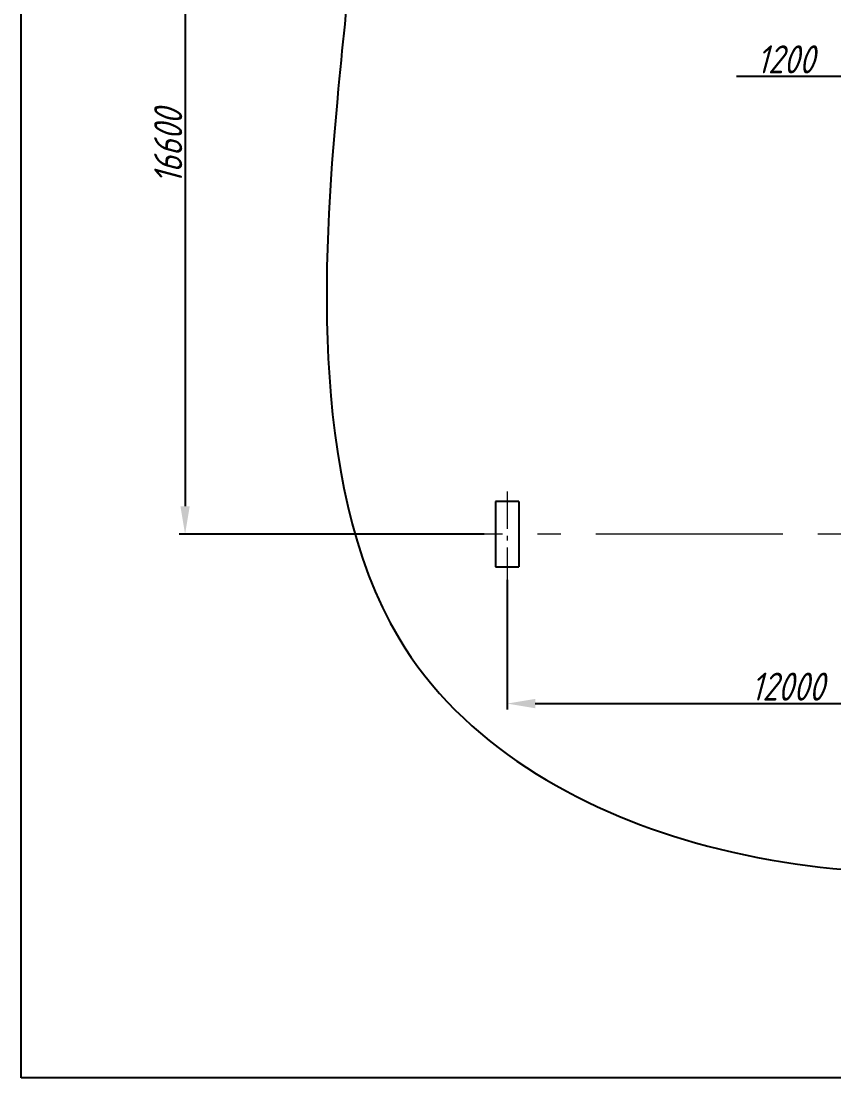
# Model space of a CAD drawing. Header units: millimetres. Extents: x -80926 to 207199, y -554506 to -32322.
# Drawn here: x -48708 to -31315, y -145105 to -122489 of the extents above; entities that cross this region are included whole.
import ezdxf

# ---------------------------------------------------------------- set-up
doc = ezdxf.new("R2010")
doc.units = ezdxf.units.MM
doc.linetypes.add('GOST2.303 6', pattern=[12, 8, -1.5, 1, -1.5])
doc.layers.add('CENTER', color=10, linetype='GOST2.303 6', lineweight=15)
doc.styles.add('GOST 2.304', font='CS_Gost2304.shx', dxfattribs={"oblique": 15})
doc.dimstyles.new('GOST', dxfattribs={"dimscale": 0, "dimtxt": 3, "dimasz": 3, "dimexe": 1.25, "dimexo": 0, "dimtad": 1, "dimtoh": 1, "dimdec": 3, "dimtxsty": 'GOST 2.304', "dimcen": 5, "dimadec": 3, "dimazin": 2, "dimtfac": 0.75, "dimtdec": 4, "dimtmove": 1, "dimatfit": 3, "dimfxl": 0, "dimtolj": 1, "dimarcsym": 0})

# ---------------------------------------------------------------- blocks, each defined once
blk = doc.blocks.new('*D19')
at = {"color": 0, "lineweight": -2}
for p, q in [((-38801, -116871), (-45324, -116871)), ((-45199, -117471), (-45199, -132871)), ((-38801, -133471), (-45324, -133471))]:
    blk.add_line(p, q, dxfattribs=at)
at = {"color": 0}
for points in [[(-45299, -117471), (-45099, -117471), (-45199, -116871)], [(-45299, -132871), (-45099, -132871), (-45199, -133471)]]:
    blk.add_solid(points, dxfattribs=at)
at = {"layer": 'Defpoints', "color": 0}
for p in [(-38801, -116871), (-45199, -133471), (-38801, -133471)]:
    blk.add_point(p, dxfattribs=at)
at = {"color": 0, "insert": (-45561, -125171), "char_height": 600, "attachment_point": 5, "rotation": 90, "style": 'GOST 2.304'}
blk.add_mtext('\\A1;16600', dxfattribs=at)
blk = doc.blocks.new('*D28')
at = {"color": 0, "lineweight": -2}
for p, q in [((-38305, -134446), (-38305, -137220)), ((-26305, -134446), (-26305, -137220)), ((-37705, -137095), (-26905, -137095))]:
    blk.add_line(p, q, dxfattribs=at)
at = {"color": 0}
for points in [[(-37705, -136995), (-37705, -137195), (-38305, -137095)], [(-26905, -136995), (-26905, -137195), (-26305, -137095)]]:
    blk.add_solid(points, dxfattribs=at)
at = {"layer": 'Defpoints', "color": 0}
for p in [(-38305, -134446), (-26305, -134446), (-26305, -137095)]:
    blk.add_point(p, dxfattribs=at)
at = {"color": 0, "insert": (-32305, -136732), "char_height": 600, "attachment_point": 5, "style": 'GOST 2.304'}
blk.add_mtext('\\A1;12000', dxfattribs=at)
blk = doc.blocks.new('*D53')
at = {"color": 0, "lineweight": -2}
for p, q in [((-33397, -123670), (-27365, -123670)), ((-27965, -123670), (-28565, -123670)), ((-27365, -127803), (-27365, -123545)), ((-26165, -123670), (-27365, -123670)), ((-26165, -123670), (-27365, -123670)), ((-26165, -128651), (-26165, -123545)), ((-25565, -123670), (-24965, -123670))]:
    blk.add_line(p, q, dxfattribs=at)
at = {"color": 0}
for points in [[(-27965, -123570), (-27965, -123770), (-27365, -123670)], [(-25565, -123570), (-25565, -123770), (-26165, -123670)]]:
    blk.add_solid(points, dxfattribs=at)
at = {"layer": 'Defpoints', "color": 0}
for p in [(-27365, -123670), (-27365, -127803), (-26165, -128651)]:
    blk.add_point(p, dxfattribs=at)
at = {"color": 0, "insert": (-32349, -123307), "char_height": 600, "attachment_point": 5, "style": 'GOST 2.304'}
blk.add_mtext('\\A1;1200', dxfattribs=at)

msp = doc.modelspace()

# ---------------------------------------------------------------- linework, layer by layer
for p, q in [((-48707.861, -145105.4612), (-48707.861, -106495.4612)), ((-38054.6742, -132770.6616), (-38554.6742, -132770.6616)), ((-38554.6742, -132770.6616), (-38554.6742, -134170.6616)), ((-38054.6742, -132770.6616), (-38054.6742, -134170.6616)), ((-38554.6742, -134170.6616), (-38054.6742, -134170.6616)), ((5892.139, -145105.4612), (-48707.861, -145105.4612))]:
    msp.add_line(p, q)
msp.add_open_spline([(-40349.0042, -113070.6616), (-40496.419, -113477.2384), (-41551.1805, -120413.8628), (-41893.8159, -123131.8635), (-42924.5922, -135895.65), (-31311.7583, -142464.4935), (-17033.9426, -138230.8194), (778.5663, -139858.26), (16898.6738, -140323.6521), (32003.4583, -140077.3328), (53498.7453, -145429.8662), (50391.727, -130052.899), (53284.0997, -121996.9838), (50877.3405, -115923.7776), (49816.7235, -110313.4731), (48185.4437, -110398.5212), (46499.7454, -110393.4755), (46285.3258, -110332.3825)], degree=3, knots=[801.6625174448, 801.6625174448, 801.6625174448, 801.6625174448, 2111.8071712127, 11138.3698301209, 23394.6988272199, 31668.3245429155, 50102.1857783468, 67549.1935370648, 85138.7487895182, 97029.3574073722, 117856.6013994624, 126232.1472898463, 136100.3298398128, 142525.9250569345, 147083.6997114652, 148988.7913002833, 149566.3012723248, 149566.3012723248, 149566.3012723248, 149566.3012723248])
at = {"layer": 'CENTER', "ltscale": 100}
msp.add_line((-38304.6742, -132555.1787), (-38304.6742, -134445.702), dxfattribs=at)
at = {"layer": 'CENTER', "ltscale": 500}
msp.add_line((45594.4256, -133470.6616), (-38800.8425, -133470.6616), dxfattribs=at)

# ---------------------------------------------------------------- dimensions: what is measured, and where the dimension line sits
dim = msp.add_linear_dim(base=(-45198.8549, -133470.6616), p1=(-38800.8425, -116870.6616), p2=(-38800.8425, -133470.6616), angle=90, dimstyle='GOST', override={"dimscale": 100, "dimtxt": 6, "dimasz": 6, "dimsah": 1})
dim.commit()
dim.dimension.update_dxf_attribs({"geometry": '*D19', "text_midpoint": (-45561.3549, -125170.6616)})
dim = msp.add_linear_dim(base=(-27364.6742, -123669.9975), p1=(-26164.6742, -128650.6616), p2=(-27364.6742, -127802.6809), dimstyle='GOST', override={"dimscale": 100, "dimtxt": 6, "dimasz": 6, "dimsah": 1})
dim.commit()
dim.dimension.update_dxf_attribs({"geometry": '*D53', "text_midpoint": (-32348.7483, -123208.6198), "dimtype": 160})
dim = msp.add_linear_dim(base=(-26304.6742, -137094.5244), p1=(-38304.6742, -134445.702), p2=(-26304.6742, -134445.702), dimstyle='GOST', override={"dimscale": 100, "dimtxt": 6, "dimasz": 6, "dimsah": 1})
dim.commit()
dim.dimension.update_dxf_attribs({"geometry": '*D28', "text_midpoint": (-32304.6742, -136732.0244)})

doc.saveas('drawing.dxf')
